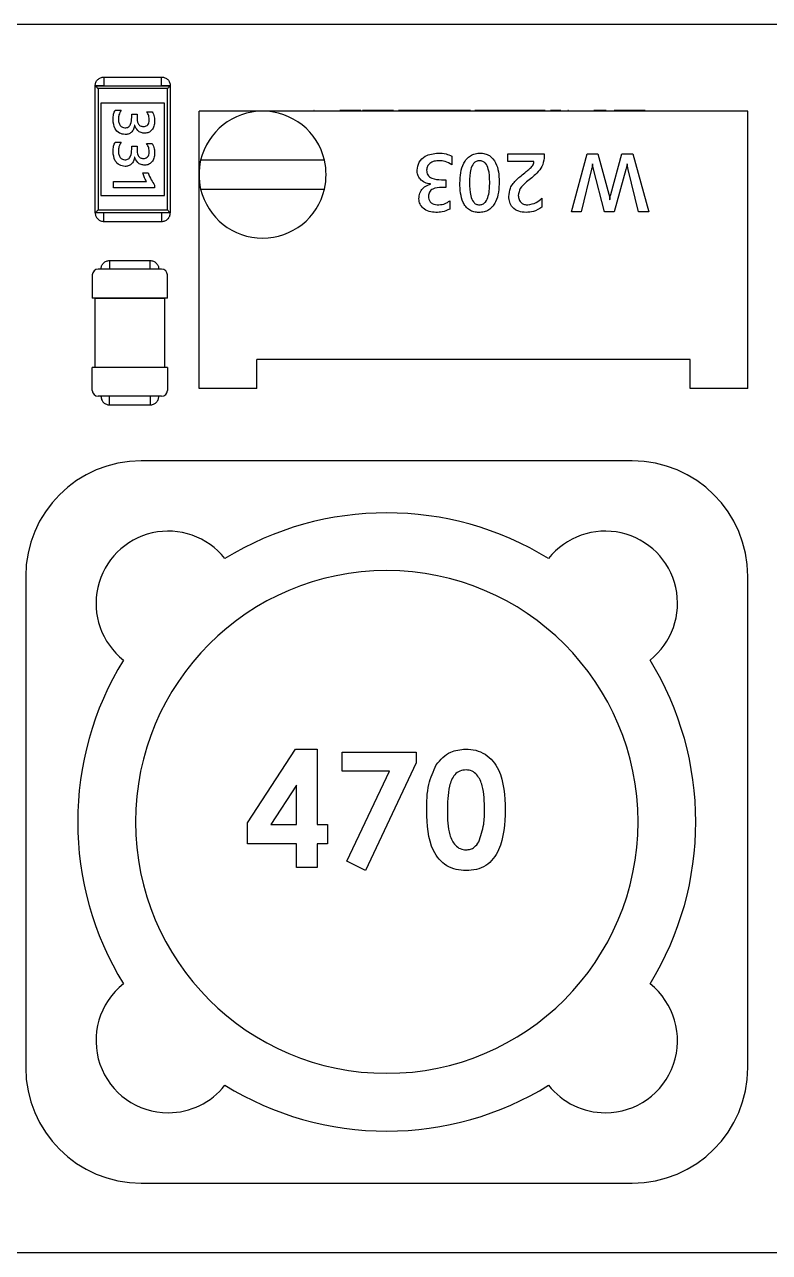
# Model space of a CAD drawing. Header units: millimetres. Extents: x 53 to 376, y 29 to 265.
# Drawn here: x 332.4 to 338.85, y 61.07 to 71.7 of the extents above; entities that cross this region are included whole.
import ezdxf

# ---------------------------------------------------------------- set-up
doc = ezdxf.new("R2010")
doc.units = ezdxf.units.MM

msp = doc.modelspace()

# ---------------------------------------------------------------- linework, layer by layer
at = {"color": 7, "linetype": 'Continuous', "lineweight": 25}
for p, q in [((343.1728, 71.6953), (327.0532, 71.6953)), ((333.088, 71.2411), (333.588, 71.2411)), ((333.013, 71.1661), (333.663, 71.1661)), ((333.013, 70.0661), (333.013, 71.1661)), ((333.038, 71.1411), (333.038, 70.0911)), ((333.638, 71.1411), (333.038, 71.1411)), ((333.638, 70.0911), (333.638, 71.1411)), ((333.663, 71.1661), (333.663, 70.0661)), ((333.063, 71.0161), (333.063, 70.2161)), ((333.613, 71.0161), (333.063, 71.0161)), ((333.613, 70.2161), (333.613, 71.0161)), ((333.1861, 70.9546), (333.239, 70.9546)), ((333.3286, 70.9191), (333.3747, 70.9191)), ((333.3286, 70.8921), (333.3286, 70.9191)), ((333.3747, 70.9191), (333.3747, 70.8933)), ((333.4569, 70.9415), (333.5068, 70.9415)), ((338.6613, 70.9466), (333.9113, 70.9466)), ((333.9113, 68.5466), (333.9113, 70.9466)), ((334.7484, 70.9516), (334.7484, 70.9466)), ((334.8741, 70.9516), (334.8741, 70.9466)), ((334.9055, 70.9516), (334.9055, 70.9466)), ((334.9094, 70.9516), (334.9055, 70.9516)), ((334.9279, 70.9516), (334.9279, 70.9466)), ((335.131, 70.9516), (335.131, 70.9466)), ((335.2356, 70.9516), (335.131, 70.9516)), ((335.2356, 70.9516), (335.2356, 70.9466)), ((335.3125, 70.9516), (335.2356, 70.9516)), ((335.3125, 70.9516), (335.3125, 70.9466)), ((335.3253, 70.9516), (335.3253, 70.9466)), ((335.5946, 70.9516), (335.3253, 70.9516)), ((335.5946, 70.9516), (335.5946, 70.9466)), ((335.6779, 70.9516), (335.6394, 70.9516)), ((335.6394, 70.9516), (335.6394, 70.9466)), ((335.6779, 70.9516), (335.6779, 70.9466)), ((335.7624, 70.9516), (335.6779, 70.9516)), ((335.7624, 70.9516), (335.7624, 70.9466)), ((335.8547, 70.9516), (335.7624, 70.9516)), ((335.8547, 70.9516), (335.8547, 70.9466)), ((335.9696, 70.9516), (335.8547, 70.9516)), ((335.9696, 70.9516), (335.9696, 70.9466)), ((336.0837, 70.9516), (335.9696, 70.9516)), ((336.0837, 70.9516), (336.0837, 70.9466)), ((336.1768, 70.9516), (336.0837, 70.9516)), ((336.1768, 70.9516), (336.1768, 70.9466)), ((336.2612, 70.9516), (336.1768, 70.9516)), ((336.2612, 70.9516), (336.2612, 70.9466)), ((336.2997, 70.9516), (336.2997, 70.9466)), ((336.3842, 70.9516), (336.2997, 70.9516)), ((336.3842, 70.9516), (336.3842, 70.9466)), ((336.4765, 70.9516), (336.3842, 70.9516)), ((336.4765, 70.9516), (336.4765, 70.9466)), ((336.5914, 70.9516), (336.4765, 70.9516)), ((336.5914, 70.9516), (336.5914, 70.9466)), ((336.7055, 70.9516), (336.5914, 70.9516)), ((336.7055, 70.9516), (336.7055, 70.9466)), ((336.7986, 70.9516), (336.7055, 70.9516)), ((336.7986, 70.9516), (336.7986, 70.9466)), ((336.883, 70.9516), (336.7986, 70.9516)), ((336.883, 70.9516), (336.883, 70.9466)), ((336.9087, 70.9516), (336.883, 70.9516)), ((336.9087, 70.9516), (336.9087, 70.9466)), ((336.9536, 70.9516), (336.9536, 70.9466)), ((337.0433, 70.9516), (336.9536, 70.9516)), ((337.0433, 70.9516), (337.0433, 70.9466)), ((337.1042, 70.9516), (337.1042, 70.9466)), ((337.1081, 70.9516), (337.1042, 70.9516)), ((337.1266, 70.9516), (337.1266, 70.9466)), ((337.3298, 70.9516), (337.3298, 70.9466)), ((337.4343, 70.9516), (337.3298, 70.9516)), ((337.4343, 70.9516), (337.4343, 70.9466)), ((337.5048, 70.9516), (337.5048, 70.9466)), ((337.7741, 70.9516), (337.5048, 70.9516)), ((337.7741, 70.9516), (337.7741, 70.9466)), ((338.6613, 68.5466), (338.6613, 70.9466)), ((333.3551, 70.8253), (333.3542, 70.8253)), ((333.1861, 70.6782), (333.239, 70.6782)), ((333.4569, 70.6651), (333.5068, 70.6651)), ((333.3286, 70.6158), (333.3286, 70.6428)), ((333.3286, 70.6428), (333.3747, 70.6428)), ((333.3747, 70.6428), (333.3747, 70.617)), ((336.0998, 70.5562), (336.0998, 70.4806)), ((336.5857, 70.5762), (336.8979, 70.5762)), ((336.5857, 70.5104), (336.5857, 70.5762)), ((336.8979, 70.5762), (336.8979, 70.5397)), ((337.1349, 70.0762), (337.2713, 70.5762)), ((337.2713, 70.5762), (337.3646, 70.5762)), ((337.3646, 70.5762), (337.4593, 70.2265)), ((337.4762, 70.2258), (337.5713, 70.5762)), ((337.5713, 70.5762), (337.6667, 70.5762)), ((337.6667, 70.5762), (337.8059, 70.0762)), ((333.3551, 70.549), (333.3542, 70.549)), ((334.9969, 70.5216), (333.9257, 70.5216)), ((336.8101, 70.5104), (336.5857, 70.5104)), ((336.8101, 70.5087), (336.8101, 70.5104)), ((337.318, 70.4897), (337.3167, 70.4897)), ((337.4197, 70.0762), (337.3253, 70.4451)), ((337.6182, 70.4905), (337.6165, 70.4905)), ((333.1721, 70.2824), (333.1721, 70.3387)), ((333.1721, 70.3387), (333.4575, 70.3387)), ((333.4254, 70.4119), (333.4714, 70.4119)), ((336.0106, 70.3525), (336.0491, 70.3525)), ((336.0491, 70.3525), (336.0491, 70.2867)), ((337.3087, 70.4437), (337.2203, 70.0762)), ((337.6067, 70.4424), (337.5047, 70.0762)), ((337.7153, 70.0762), (337.6251, 70.4424)), ((333.5267, 70.2824), (333.1721, 70.2824)), ((333.5267, 70.3062), (333.5267, 70.2824)), ((333.9257, 70.2716), (334.9969, 70.2716)), ((335.9152, 70.3147), (335.9152, 70.316)), ((336.0491, 70.2867), (336.0123, 70.2867)), ((333.063, 70.2161), (333.613, 70.2161)), ((336.0811, 70.1693), (336.0811, 70.098)), ((336.8792, 70.1927), (336.8792, 70.1152)), ((337.4666, 70.1777), (337.4679, 70.1777)), ((333.663, 70.0661), (333.013, 70.0661)), ((333.038, 70.0911), (333.638, 70.0911)), ((337.2203, 70.0762), (337.1349, 70.0762)), ((337.5047, 70.0762), (337.4197, 70.0762)), ((337.8059, 70.0762), (337.7153, 70.0762)), ((333.088, 69.9911), (333.588, 69.9911)), ((333.138, 69.6536), (333.488, 69.6536)), ((332.988, 69.5286), (332.988, 69.3286)), ((333.588, 69.5786), (333.038, 69.5786)), ((333.638, 69.3286), (333.638, 69.5286)), ((333.638, 69.3286), (332.988, 69.3286)), ((333.013, 69.3286), (333.613, 69.3286)), ((333.013, 68.7286), (333.013, 69.3286)), ((333.613, 69.3286), (333.613, 68.7286)), ((334.4113, 68.5466), (334.4113, 68.7966)), ((338.1613, 68.7966), (334.4113, 68.7966)), ((338.1613, 68.5466), (338.1613, 68.7966)), ((333.638, 68.7286), (332.988, 68.7286)), ((332.988, 68.5286), (332.988, 68.7286)), ((333.613, 68.7286), (333.013, 68.7286)), ((333.638, 68.7286), (333.638, 68.5286)), ((334.4113, 68.5466), (333.9113, 68.5466)), ((338.6613, 68.5466), (338.1613, 68.5466)), ((333.588, 68.4786), (333.038, 68.4786)), ((333.138, 68.4036), (333.488, 68.4036)), ((337.6613, 67.9203), (333.4113, 67.9203)), ((332.4113, 66.9203), (332.4113, 62.6703)), ((338.6613, 62.6703), (338.6613, 66.9203)), ((334.3308, 64.787), (334.7463, 65.4258)), ((334.7463, 65.4258), (334.9334, 65.4258)), ((334.9334, 65.4258), (334.9334, 64.772)), ((335.1513, 65.4002), (335.7924, 65.4002)), ((335.1513, 65.2335), (335.1513, 65.4002)), ((335.7924, 65.4002), (335.7924, 65.307)), ((335.7924, 65.307), (335.3512, 64.3746)), ((335.5608, 65.2335), (335.1513, 65.2335)), ((335.1922, 64.4547), (335.5608, 65.2335)), ((334.7539, 65.1123), (334.5325, 64.772)), ((334.7539, 64.772), (334.7539, 65.1123)), ((334.3308, 64.6053), (334.3308, 64.787)), ((334.5325, 64.772), (334.7539, 64.772)), ((334.9334, 64.772), (335.0231, 64.772)), ((335.0231, 64.772), (335.0231, 64.6053)), ((334.7539, 64.6053), (334.3308, 64.6053)), ((334.7539, 64.4002), (334.7539, 64.6053)), ((334.9334, 64.6053), (334.9334, 64.4002)), ((335.0231, 64.6053), (334.9334, 64.6053)), ((334.9334, 64.4002), (334.7539, 64.4002)), ((335.3512, 64.3746), (335.1922, 64.4547)), ((333.4113, 61.6703), (337.6613, 61.6703)), ((324.7728, 61.0703), (340.8923, 61.0703))]:
    msp.add_line(p, q, dxfattribs=at)
for centre, radius, start, end in [((334.4613, 70.3966), 0.55, 90, 166.86344), ((334.4613, 70.3966), 0.55, 13.13656, 90), ((334.4613, 70.3966), 0.55, 166.86344, 193.13656), ((334.4613, 70.3966), 0.55, 346.86344, 13.13656), ((334.4613, 70.3966), 0.55, 193.13656, 270), ((334.4613, 70.3966), 0.55, 270, 346.86344), ((333.038, 69.5286), 0.05, 90, 180), ((333.588, 69.5286), 0.05, 0, 90), ((333.038, 68.5286), 0.05, 180, 270), ((333.588, 68.5286), 0.05, 270, 0), ((333.4113, 66.9203), 1, 90, 180), ((337.6613, 66.9203), 1, 0, 90), ((335.5363, 64.7953), 2.675, 58.4175, 121.5825), ((333.6448, 66.6868), 0.625, 38.29125, 231.70875), ((337.4278, 66.6868), 0.625, 308.29125, 141.70875), ((335.5363, 64.7953), 2.175, 90, 270), ((335.5363, 64.7953), 2.175, 270, 90), ((335.5363, 64.7953), 2.675, 148.4175, 211.5825), ((335.5363, 64.7953), 2.675, 328.4175, 31.5825), ((333.6448, 62.9038), 0.625, 128.29125, 270), ((337.4278, 62.9038), 0.625, 270, 51.70875), ((333.4113, 62.6703), 1, 180, 270), ((337.6613, 62.6703), 1, 270, 0), ((333.6448, 62.9038), 0.625, 270, 321.70875), ((335.5363, 64.7953), 2.675, 238.4175, 270), ((335.5363, 64.7953), 2.675, 270, 301.5825), ((337.4278, 62.9038), 0.625, 218.29125, 270)]:
    msp.add_arc(centre, radius, start, end, dxfattribs=at)
for points, knots in [([(333.013, 71.1661), (333.0141, 71.1759), (333.0164, 71.1955), (333.0337, 71.2203), (333.0585, 71.2377), (333.0781, 71.24), (333.088, 71.2411)], [0, 0, 0, 0, 0.2497293, 0.4995606, 0.7494188, 1, 1, 1, 1]), ([(333.088, 71.2411), (333.088, 71.2406), (333.088, 71.2397), (333.088, 71.2252), (333.088, 71.2009), (333.088, 71.1779), (333.088, 71.1661)], [0, 0, 0, 0, 0.2643437, 0.5078157, 0.7471765, 1, 1, 1, 1]), ([(333.588, 71.1661), (333.588, 71.1779), (333.588, 71.2009), (333.588, 71.2252), (333.588, 71.2397), (333.588, 71.2406), (333.588, 71.2411)], [0, 0, 0, 0, 0.2528235, 0.4921843, 0.7356563, 1, 1, 1, 1]), ([(333.588, 71.2411), (333.5978, 71.24), (333.6174, 71.2377), (333.6422, 71.2204), (333.6596, 71.1956), (333.6618, 71.1759), (333.663, 71.1661)], [0, 0, 0, 0, 0.2497112, 0.4995519, 0.7494151, 1, 1, 1, 1]), ([(333.013, 71.1661), (333.0132, 71.1659), (333.0136, 71.1655), (333.017, 71.1621), (333.0225, 71.1566), (333.0298, 71.1493), (333.0353, 71.1438), (333.038, 71.1411)], [0, 0, 0, 0, 0.1467362, 0.316114, 0.5102547, 0.7577863, 1, 1, 1, 1]), ([(333.088, 71.1661), (333.0806, 71.1661), (333.0656, 71.1661), (333.0463, 71.1661), (333.0309, 71.1661), (333.0176, 71.1661), (333.0138, 71.1661), (333.0132, 71.1661), (333.013, 71.1661), (333.013, 71.1661), (333.013, 71.1661)], [0, 0, 0, 0, 0.1230398, 0.2507489, 0.3706175, 0.5014343, 0.7492653, 0.7795336, 0.8314086, 1, 1, 1, 1]), ([(333.663, 71.1661), (333.663, 71.1661), (333.6632, 71.1661), (333.6606, 71.1661), (333.645, 71.1661), (333.6298, 71.1661), (333.6104, 71.1661), (333.5954, 71.1661), (333.588, 71.1661)], [0, 0, 0, 0, 0.1672185, 0.4997124, 0.6271286, 0.7495216, 0.8756551, 1, 1, 1, 1]), ([(333.663, 71.1661), (333.6628, 71.1659), (333.6624, 71.1655), (333.659, 71.1621), (333.6535, 71.1566), (333.6462, 71.1493), (333.6407, 71.1438), (333.638, 71.1411)], [0, 0, 0, 0, 0.1467432, 0.316108, 0.5102509, 0.7578111, 1, 1, 1, 1]), ([(333.1675, 70.8719), (333.1679, 70.8881), (333.1688, 70.9169), (333.1808, 70.9431), (333.1861, 70.9546)], [0, 0, 0, 0, 0.5604441, 1, 1, 1, 1]), ([(333.2714, 70.744), (333.2541, 70.7464), (333.2193, 70.7511), (333.1749, 70.8), (333.1703, 70.8447), (333.1675, 70.8719)], [0, 0, 0, 0, 0.2799126, 0.5601863, 1, 1, 1, 1]), ([(333.239, 70.9546), (333.2308, 70.9413), (333.2162, 70.9176), (333.2143, 70.89), (333.2135, 70.8778)], [0, 0, 0, 0, 0.5594045, 1, 1, 1, 1]), ([(333.2135, 70.8778), (333.2141, 70.8678), (333.2151, 70.8478), (333.2268, 70.8219), (333.247, 70.8041), (333.2628, 70.8024), (333.2707, 70.8016)], [0, 0, 0, 0, 0.2809804, 0.5608345, 0.7802959, 1, 1, 1, 1]), ([(333.2707, 70.8016), (333.2758, 70.8019), (333.2859, 70.8025), (333.3002, 70.8086), (333.3114, 70.8191), (333.3268, 70.8456), (333.3278, 70.8714), (333.3286, 70.8921)], [0, 0, 0, 0, 0.1253963, 0.2505438, 0.3756472, 0.5009904, 1, 1, 1, 1]), ([(333.3747, 70.8933), (333.3756, 70.8744), (333.3767, 70.8508), (333.3919, 70.8275), (333.4064, 70.8155), (333.4205, 70.814), (333.4298, 70.8129)], [0, 0, 0, 0, 0.4995962, 0.6253152, 0.7508253, 1, 1, 1, 1]), ([(333.4298, 70.8129), (333.4356, 70.8133), (333.447, 70.814), (333.463, 70.8217), (333.4787, 70.8421), (333.4798, 70.8618), (333.4806, 70.8756)], [0, 0, 0, 0, 0.1874207, 0.3740868, 0.5609256, 1, 1, 1, 1]), ([(333.4806, 70.8756), (333.4791, 70.889), (333.4765, 70.913), (333.4629, 70.9327), (333.4569, 70.9415)], [0, 0, 0, 0, 0.5590187, 1, 1, 1, 1]), ([(333.5068, 70.9415), (333.5134, 70.9265), (333.5252, 70.8997), (333.5262, 70.8705), (333.5267, 70.8576)], [0, 0, 0, 0, 0.559322, 1, 1, 1, 1]), ([(333.3542, 70.8253), (333.3522, 70.8134), (333.3481, 70.7896), (333.3271, 70.7622), (333.2998, 70.7462), (333.2809, 70.7448), (333.2714, 70.744)], [0, 0, 0, 0, 0.2803611, 0.5596228, 0.7796443, 1, 1, 1, 1]), ([(333.4436, 70.7554), (333.4321, 70.7562), (333.4092, 70.7578), (333.3726, 70.7802), (333.3618, 70.8082), (333.3551, 70.8253)], [0, 0, 0, 0, 0.2811152, 0.5611282, 1, 1, 1, 1]), ([(333.5267, 70.8576), (333.5258, 70.8438), (333.5241, 70.8161), (333.5051, 70.7815), (333.4763, 70.7588), (333.4545, 70.7565), (333.4436, 70.7554)], [0, 0, 0, 0, 0.28078146, 0.56033951, 0.78013246, 1, 1, 1, 1]), ([(333.1675, 70.5956), (333.1679, 70.6118), (333.1688, 70.6406), (333.1808, 70.6668), (333.1861, 70.6782)], [0, 0, 0, 0, 0.5604441, 1, 1, 1, 1]), ([(333.239, 70.6782), (333.2308, 70.665), (333.2162, 70.6413), (333.2143, 70.6136), (333.2135, 70.6015)], [0, 0, 0, 0, 0.5594045, 1, 1, 1, 1]), ([(333.4806, 70.5993), (333.4791, 70.6127), (333.4765, 70.6367), (333.4629, 70.6564), (333.4569, 70.6651)], [0, 0, 0, 0, 0.5590187, 1, 1, 1, 1]), ([(333.5068, 70.6651), (333.5134, 70.6501), (333.5252, 70.6233), (333.5262, 70.5942), (333.5267, 70.5813)], [0, 0, 0, 0, 0.559322, 1, 1, 1, 1]), ([(333.2714, 70.4677), (333.2541, 70.47), (333.2193, 70.4748), (333.1749, 70.5237), (333.1703, 70.5683), (333.1675, 70.5956)], [0, 0, 0, 0, 0.2799165, 0.5601842, 1, 1, 1, 1]), ([(333.2135, 70.6015), (333.2141, 70.5914), (333.2151, 70.5715), (333.2268, 70.5456), (333.247, 70.5278), (333.2628, 70.5261), (333.2707, 70.5253)], [0, 0, 0, 0, 0.2809804, 0.5608345, 0.7802959, 1, 1, 1, 1]), ([(333.2707, 70.5253), (333.2758, 70.5256), (333.2859, 70.5262), (333.3002, 70.5323), (333.3114, 70.5428), (333.3268, 70.5693), (333.3278, 70.5951), (333.3286, 70.6158)], [0, 0, 0, 0, 0.1253963, 0.2505438, 0.3756472, 0.5009904, 1, 1, 1, 1]), ([(333.3747, 70.617), (333.3756, 70.5981), (333.3767, 70.5745), (333.3919, 70.5512), (333.4064, 70.5392), (333.4205, 70.5376), (333.4298, 70.5366)], [0, 0, 0, 0, 0.4995962, 0.6253152, 0.7508253, 1, 1, 1, 1]), ([(333.4298, 70.5366), (333.4356, 70.537), (333.447, 70.5377), (333.463, 70.5454), (333.4787, 70.5658), (333.4798, 70.5855), (333.4806, 70.5993)], [0, 0, 0, 0, 0.18742194, 0.37409847, 0.56092269, 1, 1, 1, 1]), ([(333.5267, 70.5813), (333.5258, 70.5675), (333.5241, 70.5398), (333.5051, 70.5052), (333.4763, 70.4824), (333.4545, 70.4802), (333.4436, 70.4791)], [0, 0, 0, 0, 0.28078146, 0.56033951, 0.78013246, 1, 1, 1, 1]), ([(335.799, 70.4342), (335.8024, 70.459), (335.8092, 70.5087), (335.879, 70.5722), (335.9428, 70.5788), (335.9818, 70.5828)], [0, 0, 0, 0, 0.2798591, 0.5601502, 1, 1, 1, 1]), ([(335.9818, 70.5828), (336.0049, 70.5821), (336.0461, 70.5809), (336.0834, 70.5637), (336.0998, 70.5562)], [0, 0, 0, 0, 0.5604287, 1, 1, 1, 1]), ([(336.1694, 70.3241), (336.1728, 70.3842), (336.177, 70.4594), (336.2263, 70.5332), (336.2599, 70.5624), (336.3012, 70.5801), (336.3307, 70.5819), (336.3454, 70.5828)], [0, 0, 0, 0, 0.4983219, 0.623828, 0.7492017, 0.8745319, 1, 1, 1, 1]), ([(336.3454, 70.5828), (336.3593, 70.5819), (336.3871, 70.58), (336.4388, 70.5573), (336.5027, 70.4778), (336.5072, 70.3929), (336.5102, 70.3363)], [0, 0, 0, 0, 0.1257159, 0.2512548, 0.5005098, 1, 1, 1, 1]), ([(333.3542, 70.549), (333.3522, 70.5371), (333.3481, 70.5133), (333.3271, 70.4859), (333.2998, 70.4699), (333.2809, 70.4684), (333.2714, 70.4677)], [0, 0, 0, 0, 0.2803477, 0.5596217, 0.7796437, 1, 1, 1, 1]), ([(333.4436, 70.4791), (333.4321, 70.4799), (333.4092, 70.4815), (333.3726, 70.5039), (333.3618, 70.5319), (333.3551, 70.549)], [0, 0, 0, 0, 0.2811152, 0.5611282, 1, 1, 1, 1]), ([(335.9901, 70.517), (335.9758, 70.5162), (335.9473, 70.5147), (335.9103, 70.4979), (335.8849, 70.4692), (335.8825, 70.4466), (335.8813, 70.4353)], [0, 0, 0, 0, 0.2809729, 0.5608213, 0.7802866, 1, 1, 1, 1]), ([(336.0998, 70.4806), (336.0809, 70.4923), (336.0471, 70.5133), (336.0075, 70.5159), (335.9901, 70.517)], [0, 0, 0, 0, 0.559384, 1, 1, 1, 1]), ([(336.3391, 70.517), (336.3295, 70.516), (336.3103, 70.5139), (336.2796, 70.4888), (336.2542, 70.4249), (336.2527, 70.3677), (336.2516, 70.3295)], [0, 0, 0, 0, 0.1247718, 0.2495759, 0.4989248, 1, 1, 1, 1]), ([(336.4279, 70.3326), (336.4269, 70.3705), (336.4254, 70.4273), (336.3988, 70.4902), (336.3677, 70.5142), (336.3486, 70.5161), (336.3391, 70.517)], [0, 0, 0, 0, 0.5010428, 0.7502795, 0.8750996, 1, 1, 1, 1]), ([(336.6985, 70.3864), (336.7135, 70.3984), (336.7383, 70.4182), (336.7725, 70.4462), (336.794, 70.4686), (336.8078, 70.49), (336.8093, 70.5024), (336.8101, 70.5087)], [0, 0, 0, 0, 0.3403451, 0.5605498, 0.7805398, 0.8904488, 1, 1, 1, 1]), ([(336.8979, 70.5397), (336.894, 70.515), (336.886, 70.4654), (336.8262, 70.3967), (336.7766, 70.3574), (336.7463, 70.3333)], [0, 0, 0, 0, 0.2784776, 0.5584533, 1, 1, 1, 1]), ([(337.3167, 70.4897), (337.3157, 70.4811), (337.314, 70.4655), (337.3103, 70.4504), (337.3087, 70.4437)], [0, 0, 0, 0, 0.5598638, 1, 1, 1, 1]), ([(337.3253, 70.4451), (337.3235, 70.4534), (337.3203, 70.4681), (337.3187, 70.4831), (337.318, 70.4897)], [0, 0, 0, 0, 0.55995844, 1, 1, 1, 1]), ([(337.6165, 70.4905), (337.6151, 70.4814), (337.6128, 70.4652), (337.6086, 70.4493), (337.6067, 70.4424)], [0, 0, 0, 0, 0.55985395, 1, 1, 1, 1]), ([(337.6251, 70.4424), (337.6232, 70.4513), (337.6198, 70.4671), (337.6187, 70.4833), (337.6182, 70.4905)], [0, 0, 0, 0, 0.559883, 1, 1, 1, 1]), ([(333.4575, 70.3387), (333.4497, 70.3516), (333.4357, 70.3746), (333.4285, 70.4005), (333.4254, 70.4119)], [0, 0, 0, 0, 0.5596458, 1, 1, 1, 1]), ([(333.4714, 70.4119), (333.4793, 70.3909), (333.4935, 70.3534), (333.5165, 70.3206), (333.5267, 70.3062)], [0, 0, 0, 0, 0.5598572, 1, 1, 1, 1]), ([(335.9152, 70.316), (335.8982, 70.3189), (335.8642, 70.3248), (335.8249, 70.3547), (335.8022, 70.3937), (335.8001, 70.4207), (335.799, 70.4342)], [0, 0, 0, 0, 0.2803685, 0.559674, 0.7796357, 1, 1, 1, 1]), ([(335.8813, 70.4353), (335.8817, 70.428), (335.8825, 70.4135), (335.8913, 70.3932), (335.9063, 70.3771), (335.9441, 70.3551), (335.9811, 70.3536), (336.0106, 70.3525)], [0, 0, 0, 0, 0.1253931, 0.2505266, 0.3756286, 0.5009918, 1, 1, 1, 1]), ([(336.5933, 70.2076), (336.5957, 70.2322), (336.5996, 70.2727), (336.6294, 70.3213), (336.6623, 70.3556), (336.6864, 70.3762), (336.6985, 70.3864)], [0, 0, 0, 0, 0.3387811, 0.558883, 0.7793415, 1, 1, 1, 1]), ([(335.8153, 70.1883), (335.8164, 70.2047), (335.8188, 70.2374), (335.8508, 70.2897), (335.8908, 70.3052), (335.9152, 70.3147)], [0, 0, 0, 0, 0.2811102, 0.5611303, 1, 1, 1, 1]), ([(336.0123, 70.2867), (335.9854, 70.2855), (335.9516, 70.2839), (335.9183, 70.2621), (335.9011, 70.2414), (335.8989, 70.2213), (335.8975, 70.208)], [0, 0, 0, 0, 0.4996171, 0.6252771, 0.750793, 1, 1, 1, 1]), ([(336.3336, 70.0696), (336.3193, 70.0705), (336.2907, 70.0721), (336.2504, 70.0893), (336.2183, 70.1185), (336.1748, 70.1932), (336.1718, 70.266), (336.1694, 70.3241)], [0, 0, 0, 0, 0.12539839, 0.25054382, 0.37571403, 0.50107799, 1, 1, 1, 1]), ([(336.2516, 70.3295), (336.2526, 70.2904), (336.2541, 70.232), (336.2781, 70.1666), (336.3079, 70.1389), (336.3275, 70.1366), (336.3374, 70.1354)], [0, 0, 0, 0, 0.50119941, 0.75075001, 0.87538717, 1, 1, 1, 1]), ([(336.5102, 70.3363), (336.5072, 70.2748), (336.5036, 70.1979), (336.455, 70.1209), (336.4211, 70.0905), (336.3788, 70.0723), (336.3486, 70.0705), (336.3336, 70.0696)], [0, 0, 0, 0, 0.4986408, 0.6240833, 0.7493477, 0.8745747, 1, 1, 1, 1]), ([(336.3374, 70.1354), (336.3474, 70.1365), (336.3676, 70.1387), (336.3993, 70.1657), (336.4253, 70.2326), (336.4269, 70.2925), (336.4279, 70.3326)], [0, 0, 0, 0, 0.124724, 0.2494599, 0.4988921, 1, 1, 1, 1]), ([(336.7463, 70.3333), (336.7252, 70.3157), (336.6877, 70.2844), (336.6787, 70.2368), (336.6748, 70.216)], [0, 0, 0, 0, 0.5622119, 1, 1, 1, 1]), ([(335.9613, 70.0696), (335.9415, 70.0708), (335.902, 70.0733), (335.8526, 70.1003), (335.8201, 70.1416), (335.8169, 70.1728), (335.8153, 70.1883)], [0, 0, 0, 0, 0.2807891, 0.5603562, 0.7801274, 1, 1, 1, 1]), ([(335.8975, 70.208), (335.898, 70.1998), (335.899, 70.1834), (335.9101, 70.1606), (335.9392, 70.1381), (335.9673, 70.1365), (335.987, 70.1354)], [0, 0, 0, 0, 0.1873997, 0.3740765, 0.5609521, 1, 1, 1, 1]), ([(335.987, 70.1354), (336.0062, 70.1375), (336.0404, 70.1413), (336.0686, 70.1608), (336.0811, 70.1693)], [0, 0, 0, 0, 0.5590626, 1, 1, 1, 1]), ([(336.7418, 70.0696), (336.7202, 70.0711), (336.6774, 70.0741), (336.6243, 70.1072), (336.5968, 70.1569), (336.5945, 70.1907), (336.5933, 70.2076)], [0, 0, 0, 0, 0.2806069, 0.5594056, 0.7793657, 1, 1, 1, 1]), ([(336.6748, 70.216), (336.6758, 70.2038), (336.6777, 70.1795), (336.6992, 70.1512), (336.7278, 70.1374), (336.7468, 70.1361), (336.7564, 70.1354)], [0, 0, 0, 0, 0.2801756, 0.5586997, 0.7789964, 1, 1, 1, 1]), ([(336.7564, 70.1354), (336.7823, 70.1398), (336.8288, 70.1476), (336.8638, 70.1788), (336.8792, 70.1927)], [0, 0, 0, 0, 0.558269, 1, 1, 1, 1]), ([(337.4593, 70.2265), (337.4613, 70.2175), (337.4649, 70.2014), (337.4661, 70.1849), (337.4666, 70.1777)], [0, 0, 0, 0, 0.5598274, 1, 1, 1, 1]), ([(337.4679, 70.1777), (337.4688, 70.1868), (337.4704, 70.203), (337.4745, 70.2188), (337.4762, 70.2258)], [0, 0, 0, 0, 0.559835, 1, 1, 1, 1]), ([(333.038, 70.0911), (333.0345, 70.0876), (333.0276, 70.0807), (333.0198, 70.0729), (333.0154, 70.0685), (333.0133, 70.0665), (333.0131, 70.0662), (333.013, 70.0661)], [0, 0, 0, 0, 0.310134, 0.6161215, 0.7589091, 0.8860277, 1, 1, 1, 1]), ([(333.013, 70.0661), (333.0141, 70.0563), (333.0164, 70.0366), (333.0338, 70.0119), (333.0584, 69.9942), (333.0781, 69.9921), (333.088, 69.9911)], [0, 0, 0, 0, 0.2495495, 0.4992165, 0.750527, 1, 1, 1, 1]), ([(333.088, 70.0661), (333.0805, 70.0661), (333.0655, 70.0661), (333.0461, 70.0661), (333.0308, 70.0661), (333.0168, 70.0661), (333.0133, 70.0661), (333.013, 70.0661), (333.013, 70.0661), (333.013, 70.0661)], [0, 0, 0, 0, 0.12459197, 0.25097679, 0.37377192, 0.50167961, 0.78055281, 0.8327858, 1, 1, 1, 1]), ([(333.088, 69.9911), (333.088, 69.9914), (333.088, 69.992), (333.088, 70.0046), (333.088, 70.0309), (333.088, 70.0549), (333.088, 70.0661)], [0, 0, 0, 0, 0.2177018, 0.479679, 0.7564978, 1, 1, 1, 1]), ([(333.588, 70.0661), (333.588, 70.0549), (333.588, 70.0309), (333.588, 70.0046), (333.588, 69.992), (333.588, 69.9914), (333.588, 69.9911)], [0, 0, 0, 0, 0.2435022, 0.520321, 0.7822982, 1, 1, 1, 1]), ([(333.588, 69.9911), (333.5978, 69.9922), (333.6175, 69.9945), (333.6422, 70.0119), (333.6599, 70.0365), (333.662, 70.0562), (333.663, 70.0661)], [0, 0, 0, 0, 0.2495483, 0.4992172, 0.7505161, 1, 1, 1, 1]), ([(333.663, 70.0661), (333.663, 70.0661), (333.663, 70.0661), (333.6628, 70.0661), (333.6622, 70.0661), (333.6583, 70.0661), (333.6449, 70.0661), (333.6296, 70.0661), (333.6103, 70.0661), (333.5953, 70.0661), (333.588, 70.0661)], [0, 0, 0, 0, 0.16855306, 0.22086279, 0.25187457, 0.50022736, 0.63049015, 0.74988174, 0.87726373, 1, 1, 1, 1]), ([(333.638, 70.0911), (333.6415, 70.0876), (333.6484, 70.0807), (333.6562, 70.0729), (333.6606, 70.0685), (333.6626, 70.0665), (333.6629, 70.0662), (333.663, 70.0661)], [0, 0, 0, 0, 0.310112, 0.6161292, 0.7589007, 0.8860215, 1, 1, 1, 1]), ([(336.0811, 70.098), (336.0597, 70.0886), (336.0214, 70.0718), (335.9797, 70.0703), (335.9613, 70.0696)], [0, 0, 0, 0, 0.5593299, 1, 1, 1, 1]), ([(336.8792, 70.1152), (336.8556, 70.1002), (336.8134, 70.0733), (336.7637, 70.0708), (336.7418, 70.0696)], [0, 0, 0, 0, 0.5593821, 1, 1, 1, 1]), ([(333.063, 69.5786), (333.0641, 69.5884), (333.0664, 69.608), (333.0837, 69.6328), (333.1085, 69.6502), (333.1281, 69.6525), (333.138, 69.6536)], [0, 0, 0, 0, 0.24973299, 0.49955354, 0.74942752, 1, 1, 1, 1]), ([(333.138, 69.6536), (333.138, 69.6524), (333.138, 69.65), (333.138, 69.6349), (333.138, 69.6115), (333.138, 69.5897), (333.138, 69.5786)], [0, 0, 0, 0, 0.26505904, 0.51115445, 0.75144019, 1, 1, 1, 1]), ([(333.488, 69.5786), (333.488, 69.5897), (333.488, 69.6115), (333.488, 69.6349), (333.488, 69.65), (333.488, 69.6524), (333.488, 69.6536)], [0, 0, 0, 0, 0.24855981, 0.48884555, 0.73494096, 1, 1, 1, 1]), ([(333.488, 69.6536), (333.4978, 69.6525), (333.5174, 69.6502), (333.5422, 69.6329), (333.5596, 69.6081), (333.5618, 69.5884), (333.563, 69.5786)], [0, 0, 0, 0, 0.2497387, 0.4995486, 0.749425, 1, 1, 1, 1]), ([(333.063, 68.4786), (333.0641, 68.4688), (333.0664, 68.4491), (333.0838, 68.4244), (333.1084, 68.4067), (333.1281, 68.4046), (333.138, 68.4036)], [0, 0, 0, 0, 0.2495546, 0.4992124, 0.7505313, 1, 1, 1, 1]), ([(333.138, 68.4036), (333.138, 68.4046), (333.138, 68.4066), (333.138, 68.4199), (333.138, 68.4445), (333.138, 68.4675), (333.138, 68.4786)], [0, 0, 0, 0, 0.2241887, 0.4769319, 0.7474667, 1, 1, 1, 1]), ([(333.488, 68.4786), (333.488, 68.4676), (333.488, 68.4447), (333.488, 68.42), (333.488, 68.4066), (333.488, 68.4046), (333.488, 68.4036)], [0, 0, 0, 0, 0.25090342, 0.52166054, 0.77547778, 1, 1, 1, 1]), ([(333.488, 68.4036), (333.4978, 68.4047), (333.5175, 68.407), (333.5422, 68.4244), (333.5599, 68.449), (333.562, 68.4688), (333.563, 68.4786)], [0, 0, 0, 0, 0.24956959, 0.49921342, 0.75048277, 1, 1, 1, 1]), ([(335.9642, 65.2898), (336.0025, 65.3336), (336.071, 65.412), (336.1736, 65.4216), (336.2188, 65.4258)], [0, 0, 0, 0, 0.5586892, 1, 1, 1, 1]), ([(336.2188, 65.4258), (336.2485, 65.424), (336.3078, 65.4204), (336.3909, 65.3844), (336.4586, 65.3253), (336.5523, 65.1722), (336.5575, 65.0208), (336.5616, 64.8998)], [0, 0, 0, 0, 0.1254145, 0.2506429, 0.3758482, 0.5012867, 1, 1, 1, 1]), ([(335.8821, 64.8904), (335.8827, 64.9684), (335.8839, 65.1074), (335.9397, 65.2342), (335.9642, 65.2898)], [0, 0, 0, 0, 0.56109708, 1, 1, 1, 1]), ([(336.2232, 65.2463), (336.205, 65.2442), (336.1685, 65.2401), (336.108, 65.1945), (336.0634, 65.0698), (336.0623, 64.961), (336.0616, 64.8884)], [0, 0, 0, 0, 0.1248965, 0.24966, 0.4986264, 1, 1, 1, 1]), ([(336.3821, 64.8998), (336.3817, 64.9706), (336.3812, 65.0765), (336.3315, 65.1923), (336.2763, 65.2399), (336.2409, 65.2442), (336.2232, 65.2463)], [0, 0, 0, 0, 0.5014512, 0.7503781, 0.8752968, 1, 1, 1, 1]), ([(336.224, 64.3746), (336.1947, 64.3762), (336.1362, 64.3794), (336.0531, 64.4127), (335.9861, 64.4711), (335.8912, 64.6207), (335.8861, 64.7706), (335.8821, 64.8904)], [0, 0, 0, 0, 0.1254735, 0.2507353, 0.3759954, 0.5014437, 1, 1, 1, 1]), ([(336.0616, 64.8884), (336.062, 64.8191), (336.0626, 64.7154), (336.1151, 64.603), (336.1715, 64.5599), (336.206, 64.556), (336.2232, 64.554)], [0, 0, 0, 0, 0.5014072, 0.7501552, 0.8750847, 1, 1, 1, 1]), ([(336.5616, 64.8998), (336.5572, 64.7795), (336.5518, 64.629), (336.4613, 64.4755), (336.3961, 64.414), (336.3125, 64.3794), (336.2536, 64.3762), (336.224, 64.3746)], [0, 0, 0, 0, 0.4988089, 0.6242598, 0.7494306, 0.8745764, 1, 1, 1, 1]), ([(336.3328, 64.6228), (336.3503, 64.6729), (336.3817, 64.7628), (336.382, 64.8578), (336.3821, 64.8998)], [0, 0, 0, 0, 0.5584205, 1, 1, 1, 1]), ([(336.2232, 64.554), (336.2359, 64.5551), (336.2613, 64.5571), (336.3023, 64.5795), (336.3213, 64.6063), (336.3328, 64.6228)], [0, 0, 0, 0, 0.2802707, 0.5604526, 1, 1, 1, 1])]:
    msp.add_open_spline(points, degree=3, knots=knots, dxfattribs=at)

doc.saveas('drawing.dxf')
